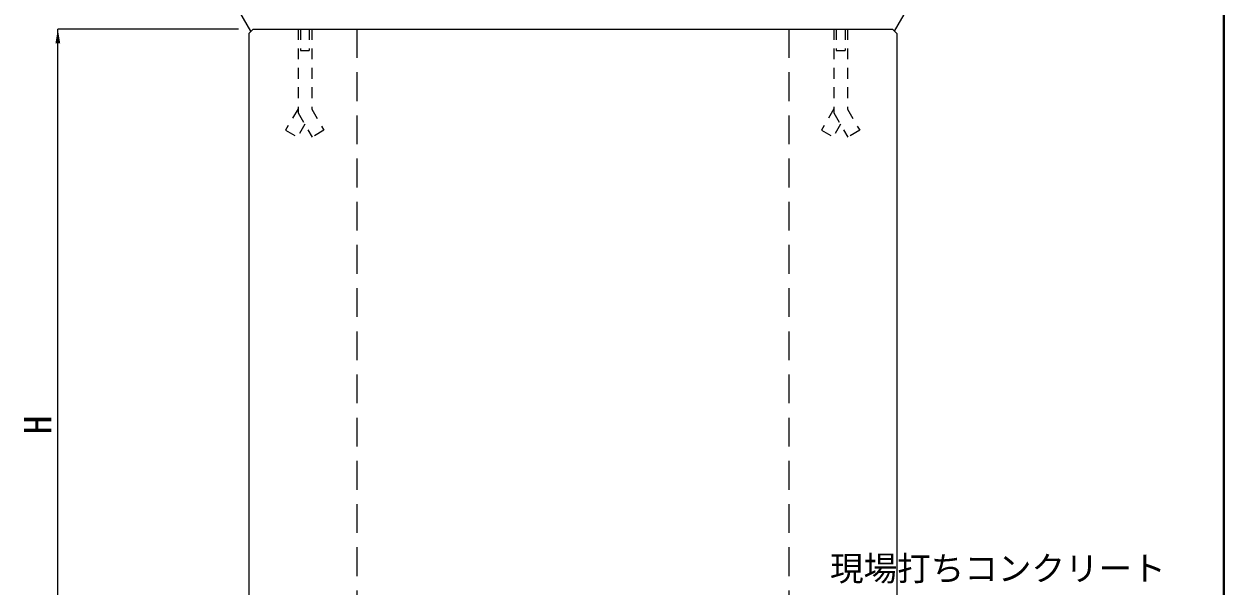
# Model space of a CAD drawing. Units: millimetres at full size; details may follow other scales. Extents: x 77366 to 106166, y -28085 to 6898.
# Drawn here: x 97599 to 99266, y -10363 to -9582 of the extents above; entities that cross this region are included whole.
import ezdxf
from ezdxf.enums import TextEntityAlignment as Align

# ---------------------------------------------------------------- set-up
doc = ezdxf.new("R2010")
doc.units = ezdxf.units.MM
doc.header["$LTSCALE"] = 50
doc.linetypes.add('USER1', pattern=[0.54, 0.3, -0.24])
doc.linetypes.add('USER2', pattern=[1.2, 0.8, -0.4])
for name, color, linetype, lineweight in [('図枠', 7, 'Continuous', 5), ('寸法線', 7, 'Continuous', 13), ('引出線', 4, 'Continuous', 13), ('本体', 2, 'Continuous', 20), ('ｲﾝｻｰﾄ', 3, 'USER1', 9)]:
    doc.layers.add(name, color=color, linetype=linetype, lineweight=lineweight)
doc.styles.add('ＭＳ ゴシック', font='')
doc.styles.get('ＭＳ ゴシック').set_extended_font_data('MS Gothic')

# ---------------------------------------------------------------- blocks, each defined once
blk = doc.blocks.new('filled_arrow')
at = {"color": 0, "linetype": 'Continuous', "lineweight": -2}
blk.add_solid([(7.5, 1.25), (0, 0), (7.5, -1.25)], dxfattribs=at)

msp = doc.modelspace()

# ---------------------------------------------------------------- linework, layer by layer
at = {"layer": '図枠', "lineweight": 40}
msp.add_line((99265.8, -8465.36), (99265.8, -14005.36), dxfattribs=at)
at = {"layer": '寸法線'}
for p in [(97646.47, -10689.22), (97897.47, -9589.22)]:
    msp.add_line(p, (97646.47, -9589.22), dxfattribs=at)
at = {"layer": '引出線'}
for points in [[(97914.47, -9592.22), (97814.41, -9418.91), (97752.01, -9418.91)], [(98808.47, -9592.22), (98909.32, -9417.55), (98971.72, -9417.55)]]:
    msp.add_lwpolyline(points, dxfattribs=at)
at = {"layer": '本体'}
for p, q in [((97911.47, -9595.22), (97917.47, -9589.22)), ((97911.47, -9595.22), (97911.47, -10689.22)), ((97917.47, -9589.22), (98805.47, -9589.22)), ((98805.47, -9589.22), (98811.47, -9595.22)), ((98811.47, -9595.22), (98811.47, -10689.22))]:
    msp.add_line(p, q, dxfattribs=at)
at = {"layer": '本体', "linetype": 'USER2', "lineweight": 9}
for p, q in [((98061.47, -9589.22), (98061.47, -10689.22)), ((98661.47, -9589.22), (98661.47, -10689.22))]:
    msp.add_line(p, q, dxfattribs=at)
at = {"layer": 'ｲﾝｻｰﾄ'}
for p, q in [((97979.97, -9589.22), (97979.97, -9705.7)), ((97979.97, -9589.22), (97998.97, -9589.22)), ((97983.39, -9589.22), (97983.39, -9619.22)), ((97995.55, -9589.22), (97995.55, -9619.22)), ((97998.97, -9589.22), (97998.97, -9700.61)), ((98723.97, -9589.22), (98723.97, -9705.7)), ((98723.97, -9589.22), (98742.97, -9589.22)), ((98727.39, -9589.22), (98727.39, -9619.22)), ((98739.55, -9589.22), (98739.55, -9619.22)), ((98742.97, -9589.22), (98742.97, -9700.61)), ((97983.39, -9619.22), (97995.55, -9619.22)), ((98727.39, -9619.22), (98739.55, -9619.22)), ((97979.97, -9699.9), (97962.75, -9729.72)), ((97979.97, -9705.7), (97999.43, -9739.4)), ((97998.97, -9700.61), (98015.89, -9729.9)), ((98723.97, -9699.9), (98706.75, -9729.72)), ((98723.97, -9705.7), (98743.43, -9739.4)), ((98742.97, -9700.61), (98759.89, -9729.9)), ((97962.75, -9729.72), (97979.21, -9739.22)), ((97989.47, -9721.45), (97979.21, -9739.22)), ((98015.89, -9729.9), (97999.43, -9739.4)), ((98706.75, -9729.72), (98723.21, -9739.22)), ((98733.47, -9721.45), (98723.21, -9739.22)), ((98759.89, -9729.9), (98743.43, -9739.4))]:
    msp.add_line(p, q, dxfattribs=at)

# ---------------------------------------------------------------- block references
at = {"layer": '寸法線', "xscale": 2.67, "yscale": 2.67, "rotation": 270}
msp.add_blockref('filled_arrow', (97646.47, -9589.22), dxfattribs=at)
at = {"layer": '引出線', "xscale": 0.133, "yscale": 0.133}
for p, rotation in [((97914.47, -9592.22), 120), ((98808.47, -9592.22), 60)]:
    msp.add_blockref('filled_arrow', p, dxfattribs=dict(at, rotation=rotation))

# ---------------------------------------------------------------- texts
at = {"layer": '寸法線', "style": 'ＭＳ ゴシック'}
msp.add_text('H', height=37.98, rotation=90, dxfattribs=at).set_placement((97618.47, -10139.22), align=Align.MIDDLE_CENTER)
at = {"layer": '引出線', "style": 'ＭＳ ゴシック'}
msp.add_text('現場打ちコンクリート', height=34.18, dxfattribs=at).set_placement((98718.7, -10321.49), align=Align.TOP_LEFT)

doc.saveas('drawing.dxf')
